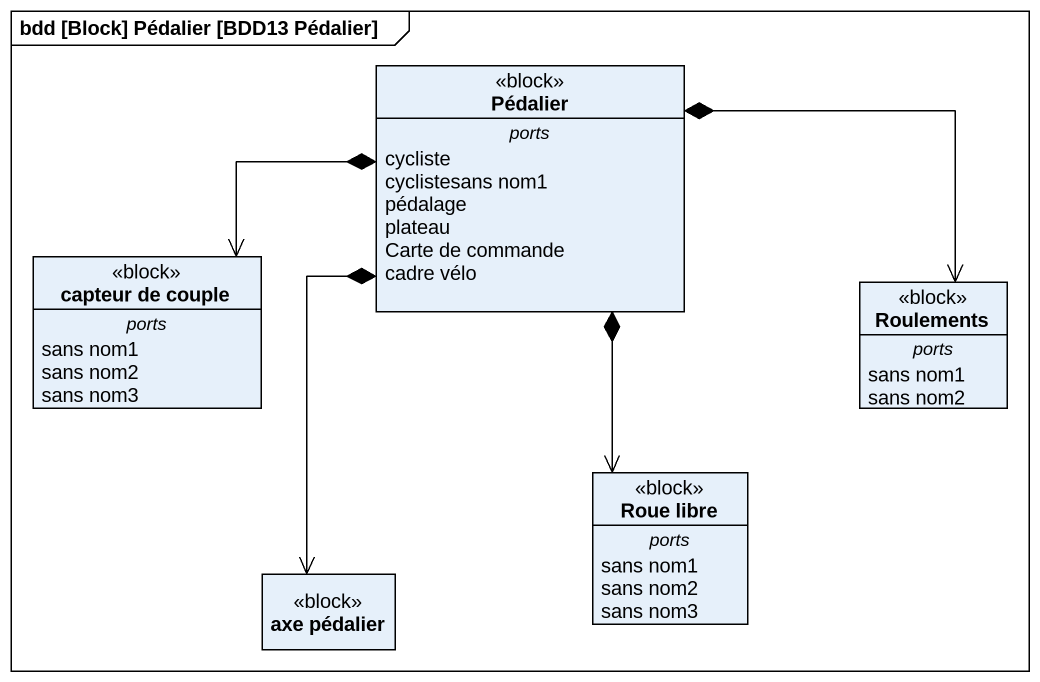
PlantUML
@startuml
mainframe bdd [Block] Pédalier [BDD13 Pédalier]
hide circle
hide empty members
class Pédalier <<block>> {
  -- ports --
  cycliste
  cyclistesans nom1
  pédalage
  plateau
  Carte de commande
  cadre vélo
}
class "capteur de couple" as capteur_de_couple <<block>> {
  -- ports --
  sans nom1
  sans nom2
  sans nom3
}
class Roulements <<block>> {
  -- ports --
  sans nom1
  sans nom2
}
class "Roue libre" as Roue_libre <<block>> {
  -- ports --
  sans nom1
  sans nom2
  sans nom3
}
class "axe pédalier" as axe_pédalier <<block>>
Pédalier *-left-> capteur_de_couple
Pédalier *-right-> Roulements
Pédalier *--> Roue_libre
Pédalier *--> axe_pédalier
@enduml
